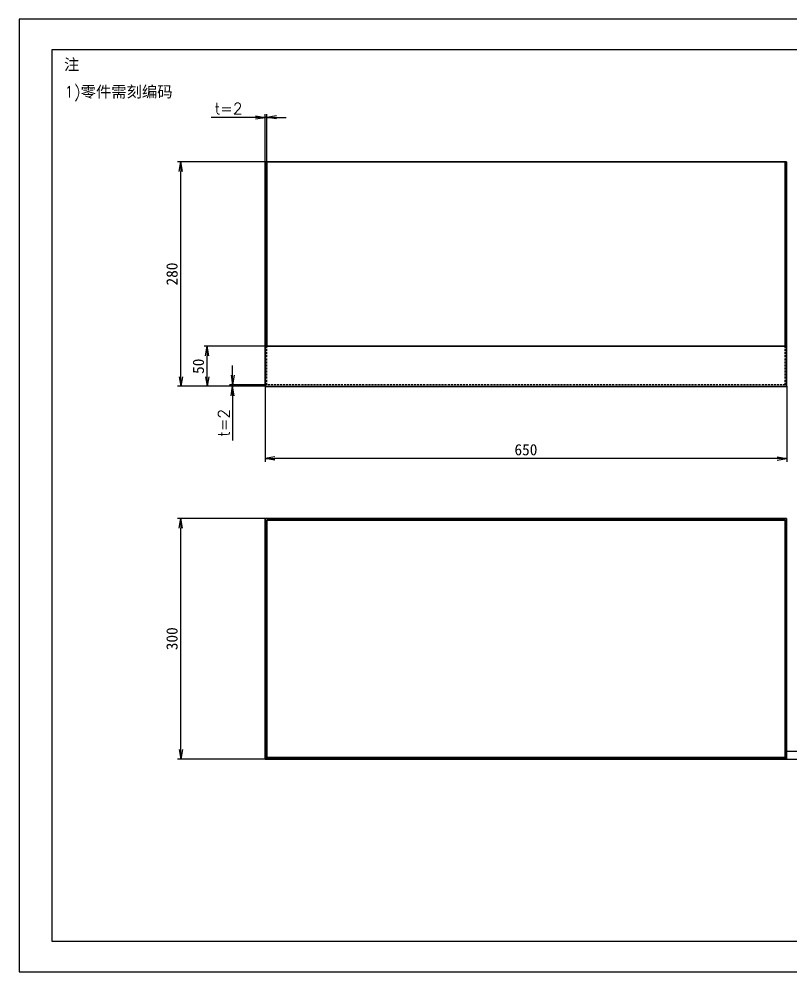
# Model space of a CAD drawing. Header units: inches. Extents: x -5 to 12500, y -2930 to 1334.
# Drawn here: x -5 to 958, y 26 to 1214 of the extents above; entities that cross this region are included whole.
import ezdxf

# ---------------------------------------------------------------- set-up
doc = ezdxf.new("R2010")
doc.units = ezdxf.units.IN
doc.header["$MEASUREMENT"] = 0
doc.linetypes.add('HIDDEN-HOKUTO', pattern=[3.8, 2.5, -1.3])
for name, color, linetype in [('AM_HID', 1, 'HIDDEN-HOKUTO'), ('Title Block', 7, 'Continuous'), ('title_frame', 7, 'Continuous'), ('word_dim', 253, 'Continuous')]:
    doc.layers.add(name, color=color, linetype=linetype)
doc.dimstyles.new('STANDARD1-4$0', dxfattribs={"dimscale": 4, "dimtxt": 3.5, "dimasz": 3, "dimexe": 1, "dimexo": 0, "dimgap": 1, "dimtad": 3, "dimdsep": 46, "dimtxsty": 'Standard', "dimblk1": 'OPEN', "dimblk2": 'OPEN', "dimsah": 1, "dimcen": 0, "dimclrd": 256, "dimclre": 256, "dimclrt": 3, "dimadec": 0, "dimazin": 0, "dimtfac": 1, "dimtmove": 0, "dimatfit": 3, "dimldrblk": 'OPEN', "dimfxl": 0, "dimtolj": 1, "dimtzin": 0, "dimarcsym": 0})

# ---------------------------------------------------------------- blocks, each defined once
blk = doc.blocks.new('_Open')
at = {"color": 0, "lineweight": -2}
for p, q in [((-1, 0.167), (0, 0)), ((-1, -0.167), (0, 0)), ((0, 0), (-1, 0))]:
    blk.add_line(p, q, dxfattribs=at)
blk = doc.blocks.new('*D8')
at = {"layer": 'DEFPOINTS', "color": 0, "linetype": 'Continuous', "ltscale": 5, "transparency": 16777216}
for p in [(302.2, 755.7), (952.2, 755.7), (302.2, 665.6)]:
    blk.add_point(p, dxfattribs=at)
at = {"layer": 'word_dim', "linetype": 'Continuous', "lineweight": -2, "ltscale": 5, "transparency": 16777216}
for p, q in [((302.2, 755.7), (302.2, 661.6)), ((952.2, 755.7), (952.2, 661.6)), ((940.2, 665.6), (314.2, 665.6))]:
    blk.add_line(p, q, dxfattribs=at)
at = {"layer": 'word_dim', "linetype": 'Continuous', "lineweight": -2, "ltscale": 5, "transparency": 16777216, "xscale": 12, "yscale": 12, "zscale": 12, "rotation": 180}
blk.add_blockref('_Open', (302.2, 665.6), dxfattribs=at)
at = {"layer": 'word_dim', "linetype": 'Continuous', "lineweight": -2, "ltscale": 5, "transparency": 16777216, "xscale": 12, "yscale": 12, "zscale": 12}
blk.add_blockref('_Open', (952.2, 665.6), dxfattribs=at)
at = {"layer": 'word_dim', "color": 3, "linetype": 'Continuous', "ltscale": 5, "transparency": 16777216, "insert": (627.2, 676.6), "char_height": 14, "attachment_point": 5}
blk.add_mtext('\\A1;650', dxfattribs=at)
blk = doc.blocks.new('*D9')
at = {"layer": 'DEFPOINTS', "color": 0, "linetype": 'Continuous', "ltscale": 5, "transparency": 16777216}
for p in [(197.1, 1035.7), (302.2, 1035.7), (302.2, 755.7)]:
    blk.add_point(p, dxfattribs=at)
at = {"layer": 'word_dim', "linetype": 'Continuous', "lineweight": -2, "ltscale": 5, "transparency": 16777216}
for p, q in [((302.2, 1035.7), (193.1, 1035.7)), ((197.1, 767.7), (197.1, 1023.7)), ((302.2, 755.7), (193.1, 755.7))]:
    blk.add_line(p, q, dxfattribs=at)
at = {"layer": 'word_dim', "linetype": 'Continuous', "lineweight": -2, "ltscale": 5, "transparency": 16777216, "xscale": 12, "yscale": 12, "zscale": 12}
for p, rotation in [((197.1, 1035.7), 90), ((197.1, 755.7), 270)]:
    blk.add_blockref('_Open', p, dxfattribs=dict(at, rotation=rotation))
at = {"layer": 'word_dim', "color": 3, "linetype": 'Continuous', "ltscale": 5, "transparency": 16777216, "insert": (186.1, 895.7), "char_height": 14, "attachment_point": 5, "rotation": 90}
blk.add_mtext('\\A1;280', dxfattribs=at)
blk = doc.blocks.new('*D10')
at = {"layer": 'DEFPOINTS', "color": 0, "linetype": 'Continuous', "ltscale": 5, "transparency": 16777216}
for p in [(302.2, 1091), (302.2, 1035.7), (304.2, 1035.7)]:
    blk.add_point(p, dxfattribs=at)
at = {"layer": 'word_dim', "linetype": 'Continuous', "lineweight": -2, "ltscale": 5, "transparency": 16777216}
for p, q in [((302.2, 1035.7), (302.2, 1095)), ((304.2, 1035.7), (304.2, 1095)), ((290.2, 1091), (234.8, 1091)), ((304.2, 1091), (302.2, 1091)), ((316.2, 1091), (328.2, 1091))]:
    blk.add_line(p, q, dxfattribs=at)
at = {"layer": 'word_dim', "linetype": 'Continuous', "lineweight": -2, "ltscale": 5, "transparency": 16777216, "xscale": 12, "yscale": 12, "zscale": 12}
blk.add_blockref('_Open', (302.2, 1091), dxfattribs=at)
at = {"layer": 'word_dim', "linetype": 'Continuous', "lineweight": -2, "ltscale": 5, "transparency": 16777216, "xscale": 12, "yscale": 12, "zscale": 12, "rotation": 180}
blk.add_blockref('_Open', (304.2, 1091), dxfattribs=at)
at = {"layer": 'word_dim', "color": 3, "linetype": 'Continuous', "ltscale": 5, "transparency": 16777216, "insert": (256.5, 1102), "char_height": 14, "attachment_point": 5}
blk.add_mtext('\\A1;{\\Fromans,bigfont|c134;t=2}', dxfattribs=at)
blk = doc.blocks.new('*D11')
at = {"layer": 'DEFPOINTS', "color": 0, "linetype": 'Continuous', "ltscale": 5, "transparency": 16777216}
for p in [(230, 805.7), (302.2, 805.7), (302.2, 755.7)]:
    blk.add_point(p, dxfattribs=at)
at = {"layer": 'word_dim', "linetype": 'Continuous', "lineweight": -2, "ltscale": 5, "transparency": 16777216}
for p, q in [((302.2, 805.7), (226, 805.7)), ((230, 767.7), (230, 793.7)), ((302.2, 755.7), (226, 755.7))]:
    blk.add_line(p, q, dxfattribs=at)
at = {"layer": 'word_dim', "linetype": 'Continuous', "lineweight": -2, "ltscale": 5, "transparency": 16777216, "xscale": 12, "yscale": 12, "zscale": 12}
for p, rotation in [((230, 805.7), 90), ((230, 755.7), 270)]:
    blk.add_blockref('_Open', p, dxfattribs=dict(at, rotation=rotation))
at = {"layer": 'word_dim', "color": 3, "linetype": 'Continuous', "ltscale": 5, "transparency": 16777216, "insert": (219, 780.7), "char_height": 14, "attachment_point": 5, "rotation": 90}
blk.add_mtext('\\A1;50', dxfattribs=at)
blk = doc.blocks.new('*D12')
at = {"layer": 'DEFPOINTS', "color": 0, "linetype": 'Continuous', "ltscale": 5, "transparency": 16777216}
for p in [(261.6, 757.7), (302.2, 755.7), (304.2, 757.7)]:
    blk.add_point(p, dxfattribs=at)
at = {"layer": 'word_dim', "linetype": 'Continuous', "lineweight": -2, "ltscale": 5, "transparency": 16777216}
for p, q in [((261.6, 769.7), (261.6, 781.7)), ((304.2, 757.7), (257.6, 757.7)), ((302.2, 755.7), (257.6, 755.7)), ((261.6, 757.7), (261.6, 755.7)), ((261.6, 743.7), (261.6, 688.3))]:
    blk.add_line(p, q, dxfattribs=at)
at = {"layer": 'word_dim', "linetype": 'Continuous', "lineweight": -2, "ltscale": 5, "transparency": 16777216, "xscale": 12, "yscale": 12, "zscale": 12}
for p, rotation in [((261.6, 757.7), 270), ((261.6, 755.7), 90)]:
    blk.add_blockref('_Open', p, dxfattribs=dict(at, rotation=rotation))
at = {"layer": 'word_dim', "color": 3, "linetype": 'Continuous', "ltscale": 5, "transparency": 16777216, "insert": (250.6, 710), "char_height": 14, "attachment_point": 5, "rotation": 90}
blk.add_mtext('\\A1;{\\Fromans,bigfont|c134;t=2}', dxfattribs=at)
blk = doc.blocks.new('*D13')
at = {"layer": 'DEFPOINTS', "color": 0, "linetype": 'Continuous', "ltscale": 5, "transparency": 16777216}
for p in [(197.1, 591), (302.2, 591), (302.2, 291)]:
    blk.add_point(p, dxfattribs=at)
at = {"layer": 'word_dim', "linetype": 'Continuous', "lineweight": -2, "ltscale": 5, "transparency": 16777216}
for p, q in [((302.2, 591), (193.1, 591)), ((197.1, 303), (197.1, 579)), ((302.2, 291), (193.1, 291))]:
    blk.add_line(p, q, dxfattribs=at)
at = {"layer": 'word_dim', "linetype": 'Continuous', "lineweight": -2, "ltscale": 5, "transparency": 16777216, "xscale": 12, "yscale": 12, "zscale": 12}
for p, rotation in [((197.1, 591), 90), ((197.1, 291), 270)]:
    blk.add_blockref('_Open', p, dxfattribs=dict(at, rotation=rotation))
at = {"layer": 'word_dim', "color": 3, "linetype": 'Continuous', "ltscale": 5, "transparency": 16777216, "insert": (186.1, 441), "char_height": 14, "attachment_point": 5, "rotation": 90}
blk.add_mtext('\\A1;300', dxfattribs=at)

msp = doc.modelspace()

# ---------------------------------------------------------------- linework, layer by layer
at = {"color": 7, "lineweight": 35}
for p, q in [((302.166, 1035.664), (302.166, 1025.664)), ((302.166, 1035.664), (304.166, 1035.664)), ((304.166, 1035.664), (950.167, 1035.664)), ((304.166, 1025.664), (304.166, 1035.664)), ((950.167, 1035.664), (950.167, 1025.664)), ((952.167, 1035.664), (950.167, 1035.664)), ((952.167, 1035.664), (952.167, 1025.664)), ((302.166, 1025.664), (302.166, 805.664)), ((302.166, 1025.664), (304.166, 1025.664)), ((304.166, 805.664), (304.166, 1025.664)), ((950.167, 805.664), (950.167, 1025.664)), ((952.167, 1025.664), (950.167, 1025.664)), ((952.167, 755.664), (952.167, 1025.664)), ((302.166, 805.664), (950.167, 805.664)), ((302.166, 755.664), (302.166, 805.664)), ((952.167, 755.664), (302.166, 755.664)), ((302.166, 590.955), (952.167, 590.955)), ((302.166, 302.955), (302.166, 590.955)), ((304.166, 588.955), (950.167, 588.955)), ((304.166, 302.955), (304.166, 588.955)), ((950.167, 300.955), (950.167, 588.955)), ((952.167, 590.955), (952.167, 300.955)), ((302.166, 302.955), (302.166, 292.955)), ((302.166, 302.955), (304.166, 302.955)), ((304.166, 292.955), (304.166, 302.955)), ((950.167, 300.955), (950.167, 290.955)), ((952.167, 300.955), (950.167, 300.955)), ((952.167, 300.955), (952.167, 290.955)), ((302.166, 290.955), (302.166, 292.955)), ((302.166, 292.955), (304.166, 292.955)), ((302.166, 290.955), (950.167, 290.955)), ((304.166, 292.955), (950.167, 292.955)), ((952.167, 290.955), (950.167, 290.955))]:
    msp.add_line(p, q, dxfattribs=at)
at = {"layer": 'AM_HID'}
for p, q in [((304.166, 757.664), (304.166, 805.664)), ((950.167, 757.664), (950.167, 805.664)), ((950.167, 757.664), (304.166, 757.664))]:
    msp.add_line(p, q, dxfattribs=at)
at = {"layer": 'Title Block'}
for p, q in [((952.167, 300.955), (1479.1, 300.955)), ((952.167, 290.955), (1575.035, 290.955))]:
    msp.add_line(p, q, dxfattribs=at)
at = {"layer": 'title_frame'}
msp.add_line((1634.136, 63.426), (870.136, 63.426), dxfattribs=at)
at = {"layer": 'title_frame', "color": 4}
msp.add_lwpolyline([(1675.436, 1213.576), (-4.564, 1213.576), (-4.564, 25.576), (1675.436, 25.576)], close=True, dxfattribs=at)
at = {"layer": 'title_frame'}
msp.add_lwpolyline([(36.736, 1175.726), (1634.136, 1175.726), (1634.136, 63.426), (36.736, 63.426)], close=True, dxfattribs=at)

# ---------------------------------------------------------------- texts
at = {"ltscale": 2, "char_height": 14, "attachment_point": 1}
for s, insert, width in [('{\\fSimSun|b0|i0|c134|p2;\\C3;注}', (51.508, 1163.94), 41.45877), ('{\\Fromans,bigfont|c134;\\C3;1)\\fSimSun|b0|i0|c134|p2;零件需刻编码}', (51.813, 1129.956), 387.62453)]:
    msp.add_mtext(s, dxfattribs=dict(at, insert=insert, width=width))

# ---------------------------------------------------------------- dimensions: what is measured, and where the dimension line sits
at = {"layer": 'word_dim', "linetype": 'Continuous', "ltscale": 5}
dim = msp.add_linear_dim(base=(302.166, 1091.045), p1=(304.166, 1035.664), p2=(302.166, 1035.664), text='{\\Fromans,bigfont|c134;t=<>}', dimstyle='STANDARD1-4$0', dxfattribs=at)
dim.commit()
dim.dimension.update_dxf_attribs({"geometry": '*D10', "text_midpoint": (256.5, 1102.045)})
for base, p1, p2, picture, middle in [((197.084, 1035.664), (302.166, 755.664), (302.166, 1035.664), '*D9', (186.084, 895.664)), ((230.019, 805.664), (302.166, 755.664), (302.166, 805.664), '*D11', (219.019, 780.664)), ((197.084, 590.955), (302.166, 290.955), (302.166, 590.955), '*D13', (186.084, 440.955))]:
    dim = msp.add_linear_dim(base=base, p1=p1, p2=p2, angle=90, dimstyle='STANDARD1-4$0', dxfattribs=at)
    dim.commit()
    dim.dimension.update_dxf_attribs({"geometry": picture, "text_midpoint": middle})
dim = msp.add_linear_dim(base=(261.576, 757.664), p1=(302.166, 755.664), p2=(304.166, 757.664), angle=90, text='{\\Fromans,bigfont|c134;t=<>}', dimstyle='STANDARD1-4$0', dxfattribs=at)
dim.commit()
dim.dimension.update_dxf_attribs({"geometry": '*D12', "text_midpoint": (261.576, 709.997), "dimtype": 160})
dim = msp.add_linear_dim(base=(302.166, 665.611), p1=(952.167, 755.664), p2=(302.166, 755.664), dimstyle='STANDARD1-4$0', dxfattribs=at)
dim.commit()
dim.dimension.update_dxf_attribs({"geometry": '*D8', "text_midpoint": (627.166, 676.611)})

doc.saveas('drawing.dxf')
